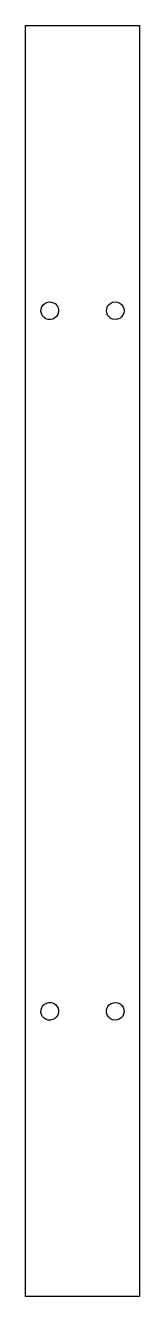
# Model space of a CAD drawing. Extents: x -29 to -9, y -101 to 122.
import ezdxf

# ---------------------------------------------------------------- set-up
doc = ezdxf.new("R2010")
doc.units = 0
doc.header["$MEASUREMENT"] = 0
doc.layers.get('0').update_dxf_attribs({"linetype": 'CONTINUOUS'})

msp = doc.modelspace()

# ---------------------------------------------------------------- linework, layer by layer
for p, q in [((-29.48, 122.01), (-9.48, 122.01)), ((-29.48, -100.79), (-29.48, 122.01)), ((-9.48, 122.01), (-9.48, -100.79)), ((-25.74, 73.47), (-25.35, 73.56)), ((-25.35, 73.56), (-24.94, 73.53)), ((-24.94, 73.53), (-24.56, 73.41)), ((-14.13, 73.51), (-13.73, 73.56)), ((-13.73, 73.56), (-13.32, 73.51)), ((-26.77, 71.89), (-26.75, 72.29)), ((-26.69, 71.49), (-26.77, 71.89)), ((-26.75, 72.29), (-26.62, 72.68)), ((-26.5, 71.13), (-26.69, 71.49)), ((-26.62, 72.68), (-26.4, 73.02)), ((-26.4, 73.02), (-26.1, 73.29)), ((-26.1, 73.29), (-25.74, 73.47)), ((-24.56, 73.41), (-24.22, 73.19)), ((-24.22, 73.19), (-23.95, 72.89)), ((-23.83, 71.34), (-24.05, 71)), ((-23.95, 72.89), (-23.76, 72.53)), ((-23.7, 71.73), (-23.83, 71.34)), ((-23.76, 72.53), (-23.68, 72.13)), ((-23.68, 72.13), (-23.7, 71.73)), ((-15.28, 72.01), (-15.22, 72.41)), ((-15.22, 71.61), (-15.28, 72.01)), ((-15.22, 72.41), (-15.07, 72.78)), ((-15.07, 71.23), (-15.22, 71.61)), ((-15.07, 72.78), (-14.82, 73.11)), ((-14.82, 73.11), (-14.5, 73.35)), ((-14.5, 73.35), (-14.13, 73.51)), ((-13.32, 73.51), (-12.95, 73.35)), ((-12.95, 73.35), (-12.63, 73.11)), ((-12.63, 73.11), (-12.38, 72.78)), ((-12.38, 72.78), (-12.23, 72.41)), ((-12.23, 71.61), (-12.38, 71.23)), ((-12.23, 72.41), (-12.18, 72.01)), ((-12.18, 72.01), (-12.23, 71.61)), ((-26.23, 70.83), (-26.5, 71.13)), ((-25.89, 70.61), (-26.23, 70.83)), ((-25.51, 70.49), (-25.89, 70.61)), ((-25.1, 70.46), (-25.51, 70.49)), ((-24.71, 70.55), (-25.1, 70.46)), ((-24.35, 70.73), (-24.71, 70.55)), ((-24.05, 71), (-24.35, 70.73)), ((-14.82, 70.91), (-15.07, 71.23)), ((-14.5, 70.67), (-14.82, 70.91)), ((-14.13, 70.51), (-14.5, 70.67)), ((-13.73, 70.46), (-14.13, 70.51)), ((-13.32, 70.51), (-13.73, 70.46)), ((-12.95, 70.67), (-13.32, 70.51)), ((-12.63, 70.91), (-12.95, 70.67)), ((-12.38, 71.23), (-12.63, 70.91)), ((-26.77, -50.93), (-26.75, -50.53)), ((-26.68, -51.33), (-26.77, -50.93)), ((-26.75, -50.53), (-26.63, -50.14)), ((-26.63, -50.14), (-26.42, -49.8)), ((-26.42, -49.8), (-26.12, -49.52)), ((-26.12, -49.52), (-25.76, -49.34)), ((-25.76, -49.34), (-25.37, -49.25)), ((-25.37, -49.25), (-24.96, -49.26)), ((-24.96, -49.26), (-24.58, -49.38)), ((-24.58, -49.38), (-24.23, -49.6)), ((-24.23, -49.6), (-23.96, -49.9)), ((-23.96, -49.9), (-23.77, -50.25)), ((-23.7, -51.05), (-23.82, -51.44)), ((-23.77, -50.25), (-23.68, -50.65)), ((-23.68, -50.65), (-23.7, -51.05)), ((-15.27, -50.71), (-15.2, -50.32)), ((-15.24, -51.12), (-15.27, -50.71)), ((-15.1, -51.5), (-15.24, -51.12)), ((-15.2, -50.32), (-15.03, -49.95)), ((-15.03, -49.95), (-14.77, -49.64)), ((-14.77, -49.64), (-14.43, -49.41)), ((-14.43, -49.41), (-14.05, -49.28)), ((-14.05, -49.28), (-13.65, -49.24)), ((-13.65, -49.24), (-13.25, -49.31)), ((-13.25, -49.31), (-12.89, -49.49)), ((-12.89, -49.49), (-12.58, -49.75)), ((-12.58, -49.75), (-12.35, -50.08)), ((-12.35, -50.08), (-12.21, -50.46)), ((-12.18, -50.87), (-12.25, -51.26)), ((-12.21, -50.46), (-12.18, -50.87)), ((-26.49, -51.68), (-26.68, -51.33)), ((-26.22, -51.98), (-26.49, -51.68)), ((-25.88, -52.2), (-26.22, -51.98)), ((-25.49, -52.32), (-25.88, -52.2)), ((-25.08, -52.33), (-25.49, -52.32)), ((-24.69, -52.24), (-25.08, -52.33)), ((-24.33, -52.06), (-24.69, -52.24)), ((-24.03, -51.78), (-24.33, -52.06)), ((-23.82, -51.44), (-24.03, -51.78)), ((-14.87, -51.83), (-15.1, -51.5)), ((-14.56, -52.09), (-14.87, -51.83)), ((-14.2, -52.27), (-14.56, -52.09)), ((-13.8, -52.34), (-14.2, -52.27)), ((-13.4, -52.31), (-13.8, -52.34)), ((-13.02, -52.17), (-13.4, -52.31)), ((-12.68, -51.94), (-13.02, -52.17)), ((-12.42, -51.63), (-12.68, -51.94)), ((-12.25, -51.26), (-12.42, -51.63)), ((-9.48, -100.79), (-29.48, -100.79))]:
    msp.add_line(p, q)

doc.saveas('drawing.dxf')
